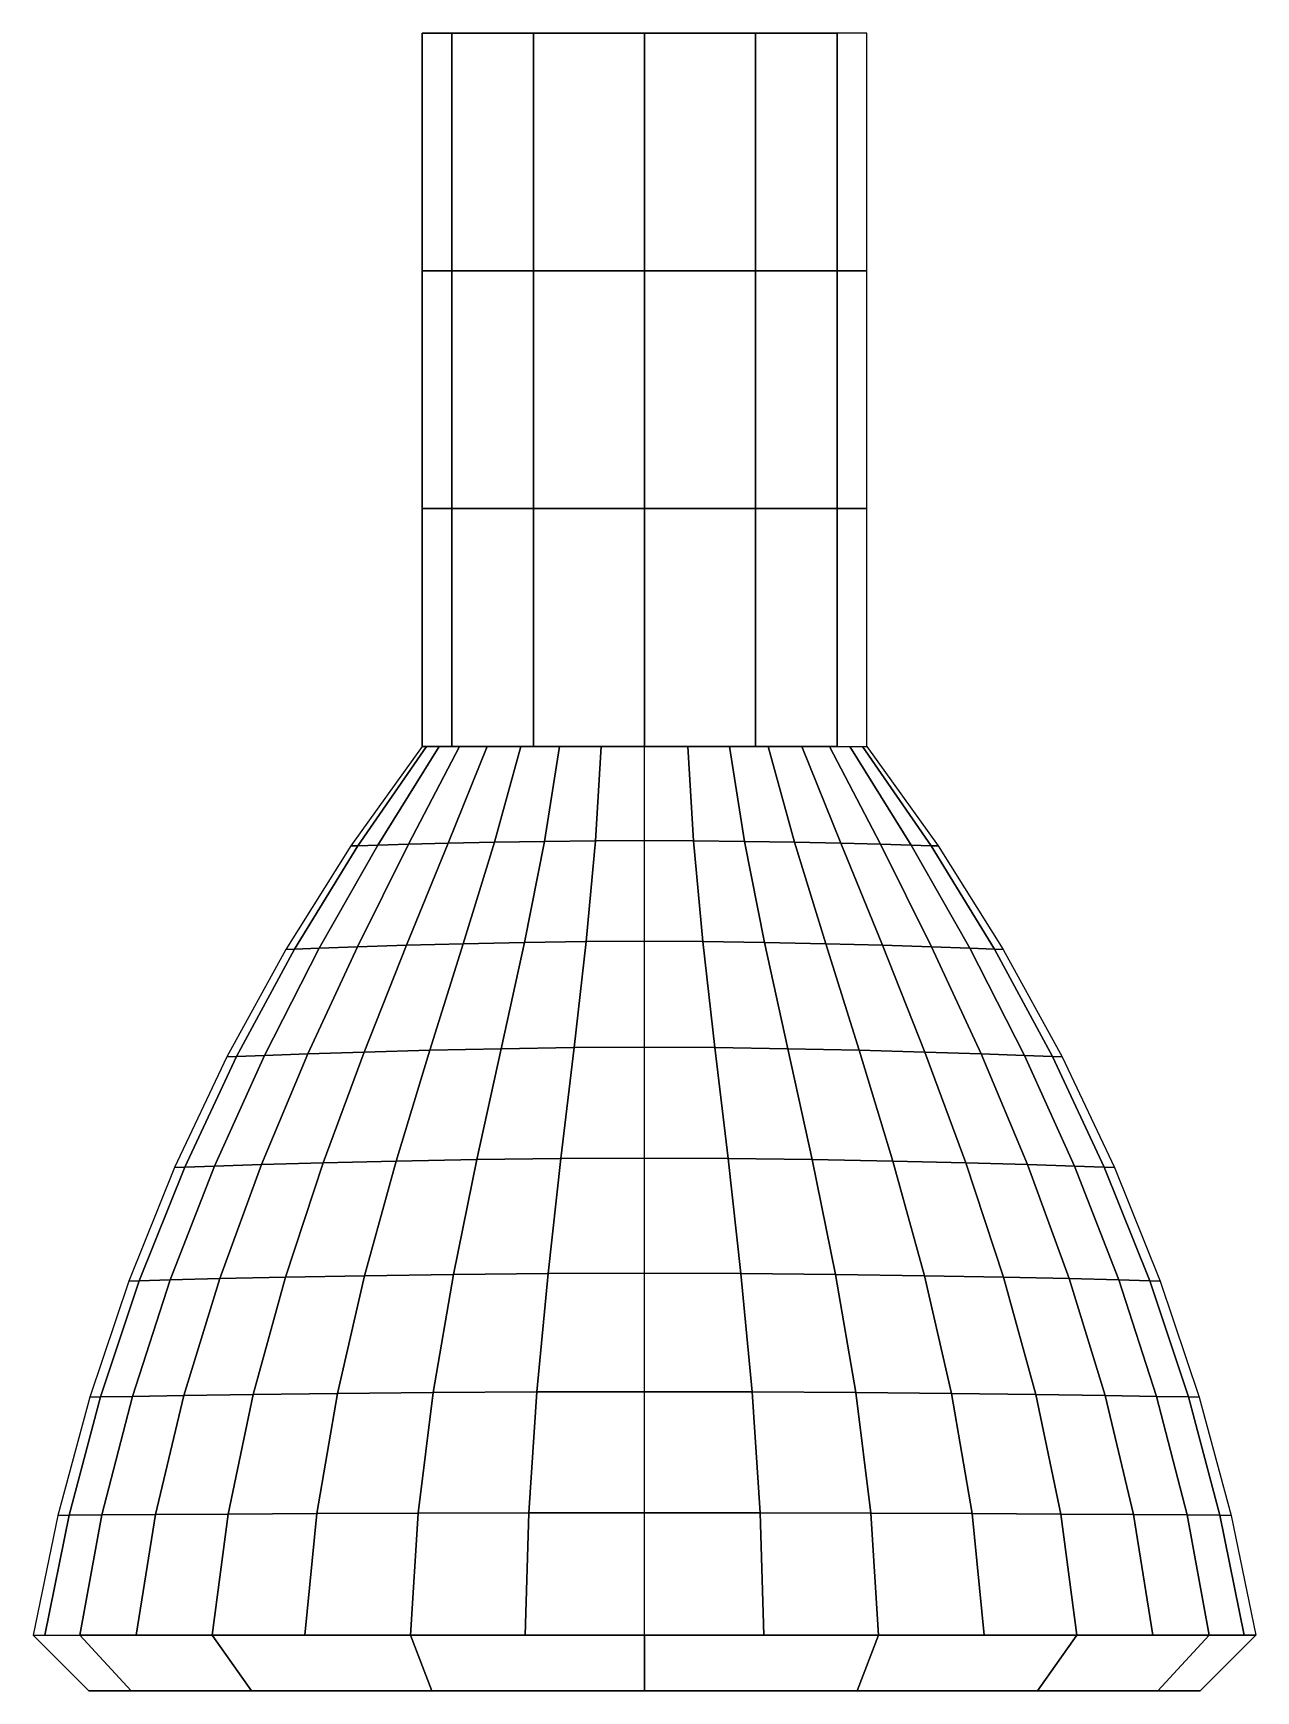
# Model space of a CAD drawing. Extents: x -11 to 11, y -29.3 to 0.6.
import ezdxf

# ---------------------------------------------------------------- set-up
doc = ezdxf.new("R2010")
doc.units = 0
doc.layers.add('ESCOVADO', color=5, linetype='CONTINUOUS')

msp = doc.modelspace()

# ---------------------------------------------------------------- linework, layer by layer
at = {"layer": 'ESCOVADO'}
for points in [[(-9.238794, -29.279241, -3.826834), (-9.238794, -29.279241, 3.826834), (-10, -29.279241), (-9.238794, -29.279241, -3.826834)], [(-7.071068, -29.279241, -7.071068), (-7.071068, -29.279241, 7.071068), (-9.238794, -29.279241, 3.826834), (-9.238794, -29.279241, -3.826834)], [(-3.826834, -29.279241, -9.238794), (-3.826834, -29.279241, 9.238794), (-7.071068, -29.279241, 7.071068), (-7.071068, -29.279241, -7.071068)], [(-3.826834, -29.279241, -9.238794), (-3.826834, -29.279241, 9.238794), (0, -29.279241, 10), (0, -29.279241, -10)], [(3.826834, -29.279241, -9.238794), (3.826834, -29.279241, 9.238794), (0, -29.279241, 10), (0, -29.279241, -10)], [(3.826834, -29.279241, -9.238794), (3.826834, -29.279241, 9.238794), (7.071068, -29.279241, 7.071068), (7.071068, -29.279241, -7.071068)], [(7.071068, -29.279241, -7.071068), (7.071068, -29.279241, 7.071068), (9.238794, -29.279241, 3.826834), (9.238794, -29.279241, -3.826834)], [(9.238794, -29.279241, -3.826834), (9.238794, -29.279241, 3.826834), (10, -29.279241), (9.238794, -29.279241, -3.826834)]]:
    msp.add_3dface(points, dxfattribs=at)

# ---------------------------------------------------------------- meshes
mesh = msp.add_polymesh((2, 12), dxfattribs=dict(at, n_close=True))
for k, corner in enumerate([(4, 0.558482), (3.464102, 0.558482, 2), (2, 0.558482, 3.464102), (0, 0.558482, 4), (-2, 0.558482, 3.464102), (-3.464102, 0.558482, 2), (-4, 0.558482), (-3.464102, 0.558482, -2), (-2, 0.558482, -3.464102), (0, 0.558482, -4), (2, 0.558482, -3.464102), (3.464102, 0.558482, -2), (4, -3.720759), (3.464102, -3.720759, 2), (2, -3.720759, 3.464102), (0, -3.720759, 4), (-2, -3.720759, 3.464102), (-3.464102, -3.720759, 2), (-4, -3.720759), (-3.464102, -3.720759, -2), (-2, -3.720759, -3.464102), (0, -3.720759, -4), (2, -3.720759, -3.464102), (3.464102, -3.720759, -2)]):
    mesh.set_mesh_vertex(divmod(k, 12), corner)
mesh = msp.add_polymesh((2, 12), dxfattribs=dict(at, n_close=True))
for k, corner in enumerate([(4, -3.720759), (3.464102, -3.720759, 2), (2, -3.720759, 3.464102), (0, -3.720759, 4), (-2, -3.720759, 3.464102), (-3.464102, -3.720759, 2), (-4, -3.720759), (-3.464102, -3.720759, -2), (-2, -3.720759, -3.464102), (0, -3.720759, -4), (2, -3.720759, -3.464102), (3.464102, -3.720759, -2), (4, -8), (3.464102, -8, 2), (2, -8, 3.464102), (0, -8, 4), (-2, -8, 3.464102), (-3.464102, -8, 2), (-4, -8), (-3.464102, -8, -2), (-2, -8, -3.464102), (0, -8, -4), (2, -8, -3.464102), (3.464102, -8, -2)]):
    mesh.set_mesh_vertex(divmod(k, 12), corner)
mesh = msp.add_polymesh((2, 12), dxfattribs=dict(at, n_close=True))
for k, corner in enumerate([(4, -8), (3.464102, -8, 2), (2, -8, 3.464102), (0, -8, 4), (-2, -8, 3.464102), (-3.464102, -8, 2), (-4, -8), (-3.464102, -8, -2), (-2, -8, -3.464102), (0, -8, -4), (2, -8, -3.464102), (3.464102, -8, -2), (4, -12.279241), (3.464102, -12.279241, 2), (2, -12.279241, 3.464102), (0, -12.279241, 4), (-2, -12.279241, 3.464102), (-3.464102, -12.279241, 2), (-4, -12.279241), (-3.464102, -12.279241, -2), (-2, -12.279241, -3.464102), (0, -12.279241, -4), (2, -12.279241, -3.464102), (3.464102, -12.279241, -2)]):
    mesh.set_mesh_vertex(divmod(k, 12), corner)
mesh = msp.add_polymesh((9, 9), dxfattribs=at)
for k, corner in enumerate([(0, -28.279241, 11), (0, -26.072381, 10.73102), (0, -23.895501, 10.27961), (0, -21.763641, 9.648908), (0, -19.691561, 8.843265), (0, -17.693581, 7.868253), (0, -15.783511, 6.730616), (0, -13.974561, 5.43822), (0, -12.279241, 4), (-2.145993, -28.279241, 10.78864), (-2.081059, -26.074491, 10.52407), (-1.935767, -23.899731, 10.07322), (-1.735165, -21.769701, 9.442987), (-1.504314, -19.698821, 8.641435), (-1.268298, -17.701111, 7.677792), (-1.052219, -15.790101, 6.562407), (-0.881195, -13.978728, 5.306707), (-0.780361, -12.279241, 3.923141), (-4.209517, -28.279241, 10.16267), (-4.071668, -26.080041, 9.911617), (-3.802427, -23.910891, 9.467205), (-3.439263, -21.785661, 8.845216), (-3.019712, -19.717941, 8.062474), (-2.581381, -17.720961, 7.136831), (-2.161939, -15.807481, 6.087117), (-1.799124, -13.989712, 4.933118), (-1.530734, -12.279241, 3.695518), (-6.111272, -28.279241, 9.146166), (-5.898107, -26.087901, 8.917811), (-5.526843, -23.926671, 8.491973), (-5.037363, -21.808221, 7.895045), (-4.46969, -19.744981, 7.154269), (-3.863985, -17.749031, 6.297714), (-3.260542, -15.832051, 5.35425), (-2.69979, -14.005244, 4.353515), (-2.222281, -12.279241, 3.325879), (-7.778174, -28.279241, 7.778174), (-7.492702, -26.096911, 7.581388), (-7.041478, -23.944761, 7.191457), (-6.459497, -21.834091, 6.643919), (-5.781978, -19.775981, 5.974933), (-5.04436, -17.781211, 5.221262), (-4.28229, -15.860221, 4.420258), (-3.531627, -14.023048, 3.609831), (-2.828427, -12.279241, 2.828427), (-9.146166, -28.279241, 6.111272), (-8.796559, -26.105921, 5.954229), (-8.286922, -23.962851, 5.621751), (-7.642905, -21.859961, 5.154068), (-6.890465, -19.806981, 4.591794), (-6.055855, -17.813391, 3.975931), (-5.165621, -15.888391, 3.34785), (-4.246595, -14.040852, 2.749279), (-3.325879, -12.279241, 2.222281), (-10.16267, -28.279241, 4.209517), (-9.761959, -26.113771, 4.099382), (-9.214114, -23.978631, 3.849295), (-8.534003, -21.882521, 3.496895), (-7.736866, -19.834021, 3.080011), (-6.838307, -17.841461, 2.636663), (-5.854296, -15.912971, 2.205054), (-4.801148, -14.056383, 1.823562), (-3.695518, -12.279241, 1.530734), (-10.78864, -28.279241, 2.145993), (-10.35431, -26.119331, 2.08868), (-9.786151, -23.989791, 1.948656), (-9.089993, -21.898491, 1.751013), (-8.272108, -19.853141, 1.520896), (-7.339189, -17.861311, 1.283501), (-6.298327, -15.930351, 1.064075), (-5.15702, -14.067368, 0.887915), (-3.923141, -12.279241, 0.780361), (-11, -28.279241), (-10.55364, -26.121431), (-9.97965, -23.994021), (-9.280063, -21.904541), (-8.457355, -19.860401), (-7.514448, -17.868841), (-6.45468, -15.936941), (-5.281811, -14.071535), (-4, -12.279241)]):
    mesh.set_mesh_vertex(divmod(k, 9), corner)
mesh = msp.add_polymesh((9, 9), dxfattribs=at)
for k, corner in enumerate([(0, -28.279241, -11), (0, -26.072381, -10.73102), (0, -23.895501, -10.27961), (0, -21.763641, -9.648908), (0, -19.691561, -8.843265), (0, -17.693581, -7.868253), (0, -15.783511, -6.730616), (0, -13.974561, -5.43822), (0, -12.279241, -4), (-2.145993, -28.279241, -10.78864), (-2.081059, -26.074491, -10.52407), (-1.935767, -23.899731, -10.07322), (-1.735165, -21.769701, -9.442987), (-1.504314, -19.698821, -8.641435), (-1.268298, -17.701111, -7.677792), (-1.052219, -15.790101, -6.562407), (-0.881195, -13.978728, -5.306707), (-0.780361, -12.279241, -3.923141), (-4.209517, -28.279241, -10.16267), (-4.071668, -26.080041, -9.911617), (-3.802427, -23.910891, -9.467205), (-3.439263, -21.785661, -8.845216), (-3.019712, -19.717941, -8.062474), (-2.581381, -17.720961, -7.136831), (-2.161939, -15.807481, -6.087117), (-1.799124, -13.989712, -4.933118), (-1.530734, -12.279241, -3.695518), (-6.111272, -28.279241, -9.146166), (-5.898107, -26.087901, -8.917811), (-5.526843, -23.926671, -8.491973), (-5.037363, -21.808221, -7.895045), (-4.46969, -19.744981, -7.154269), (-3.863985, -17.749031, -6.297714), (-3.260542, -15.832051, -5.35425), (-2.69979, -14.005244, -4.353515), (-2.222281, -12.279241, -3.325879), (-7.778174, -28.279241, -7.778174), (-7.492702, -26.096911, -7.581388), (-7.041478, -23.944761, -7.191457), (-6.459497, -21.834091, -6.643919), (-5.781978, -19.775981, -5.974933), (-5.04436, -17.781211, -5.221262), (-4.28229, -15.860221, -4.420258), (-3.531627, -14.023048, -3.609831), (-2.828427, -12.279241, -2.828427), (-9.146166, -28.279241, -6.111272), (-8.796559, -26.105921, -5.954229), (-8.286922, -23.962851, -5.621751), (-7.642905, -21.859961, -5.154068), (-6.890465, -19.806981, -4.591794), (-6.055855, -17.813391, -3.975931), (-5.165621, -15.888391, -3.34785), (-4.246595, -14.040852, -2.749279), (-3.325879, -12.279241, -2.222281), (-10.16267, -28.279241, -4.209517), (-9.761959, -26.113771, -4.099382), (-9.214114, -23.978631, -3.849295), (-8.534003, -21.882521, -3.496895), (-7.736866, -19.834021, -3.080011), (-6.838307, -17.841461, -2.636663), (-5.854296, -15.912971, -2.205054), (-4.801148, -14.056383, -1.823562), (-3.695518, -12.279241, -1.530734), (-10.78864, -28.279241, -2.145993), (-10.35431, -26.119331, -2.08868), (-9.786151, -23.989791, -1.948656), (-9.089993, -21.898491, -1.751013), (-8.272108, -19.853141, -1.520896), (-7.339189, -17.861311, -1.283501), (-6.298327, -15.930351, -1.064075), (-5.15702, -14.067368, -0.887915), (-3.923141, -12.279241, -0.780361), (-11, -28.279241), (-10.55364, -26.121431), (-9.97965, -23.994021), (-9.280063, -21.904541), (-8.457355, -19.860401), (-7.514448, -17.868841), (-6.45468, -15.936941), (-5.281811, -14.071535), (-4, -12.279241)]):
    mesh.set_mesh_vertex(divmod(k, 9), corner)
mesh = msp.add_polymesh((9, 9), dxfattribs=at)
for k, corner in enumerate([(0, -28.279241, 11), (0, -26.072381, 10.73102), (0, -23.895501, 10.27961), (0, -21.763641, 9.648908), (0, -19.691561, 8.843265), (0, -17.693581, 7.868253), (0, -15.783511, 6.730616), (0, -13.974561, 5.43822), (0, -12.279241, 4), (2.145993, -28.279241, 10.78864), (2.081059, -26.074491, 10.52407), (1.935767, -23.899731, 10.07322), (1.735165, -21.769701, 9.442987), (1.504314, -19.698821, 8.641435), (1.268298, -17.701111, 7.677792), (1.052219, -15.790101, 6.562407), (0.881194, -13.978728, 5.306707), (0.780361, -12.279241, 3.923141), (4.209517, -28.279241, 10.16267), (4.071668, -26.080041, 9.911617), (3.802427, -23.910891, 9.467205), (3.439263, -21.785661, 8.845216), (3.019712, -19.717941, 8.062474), (2.581381, -17.720961, 7.136831), (2.161939, -15.807481, 6.087117), (1.799124, -13.989712, 4.933118), (1.530734, -12.279241, 3.695518), (6.111272, -28.279241, 9.146166), (5.898107, -26.087901, 8.917811), (5.526843, -23.926671, 8.491973), (5.037363, -21.808221, 7.895045), (4.46969, -19.744981, 7.154269), (3.863985, -17.749031, 6.297714), (3.260542, -15.832051, 5.35425), (2.69979, -14.005244, 4.353515), (2.222281, -12.279241, 3.325879), (7.778174, -28.279241, 7.778174), (7.492702, -26.096911, 7.581388), (7.041478, -23.944761, 7.191457), (6.459497, -21.834091, 6.643919), (5.781978, -19.775981, 5.974933), (5.04436, -17.781211, 5.221262), (4.28229, -15.860221, 4.420258), (3.531627, -14.023048, 3.609831), (2.828427, -12.279241, 2.828427), (9.146166, -28.279241, 6.111272), (8.796559, -26.105921, 5.954229), (8.286922, -23.962851, 5.621751), (7.642905, -21.859961, 5.154068), (6.890465, -19.806981, 4.591794), (6.055855, -17.813391, 3.975931), (5.165621, -15.888391, 3.34785), (4.246595, -14.040852, 2.749279), (3.325879, -12.279241, 2.222281), (10.16267, -28.279241, 4.209517), (9.761959, -26.113771, 4.099382), (9.214114, -23.978631, 3.849295), (8.534003, -21.882521, 3.496895), (7.736866, -19.834021, 3.080011), (6.838307, -17.841461, 2.636663), (5.854296, -15.912971, 2.205054), (4.801148, -14.056383, 1.823562), (3.695518, -12.279241, 1.530734), (10.78864, -28.279241, 2.145993), (10.35431, -26.119331, 2.08868), (9.786151, -23.989791, 1.948656), (9.089993, -21.898491, 1.751013), (8.272108, -19.853141, 1.520896), (7.339189, -17.861311, 1.283501), (6.298327, -15.930351, 1.064075), (5.15702, -14.067368, 0.887915), (3.923141, -12.279241, 0.780361), (11, -28.279241), (10.55364, -26.121431), (9.97965, -23.994021), (9.280063, -21.904541), (8.457355, -19.860401), (7.514448, -17.868841), (6.45468, -15.936941), (5.281811, -14.071535), (4, -12.279241)]):
    mesh.set_mesh_vertex(divmod(k, 9), corner)
mesh = msp.add_polymesh((9, 9), dxfattribs=at)
for k, corner in enumerate([(0, -28.279241, -11), (0, -26.072381, -10.73102), (0, -23.895501, -10.27961), (0, -21.763641, -9.648908), (0, -19.691561, -8.843265), (0, -17.693581, -7.868253), (0, -15.783511, -6.730616), (0, -13.974561, -5.43822), (0, -12.279241, -4), (2.145993, -28.279241, -10.78864), (2.081059, -26.074491, -10.52407), (1.935767, -23.899731, -10.07322), (1.735165, -21.769701, -9.442987), (1.504314, -19.698821, -8.641435), (1.268298, -17.701111, -7.677792), (1.052219, -15.790101, -6.562407), (0.881194, -13.978728, -5.306707), (0.780361, -12.279241, -3.923141), (4.209517, -28.279241, -10.16267), (4.071668, -26.080041, -9.911617), (3.802427, -23.910891, -9.467205), (3.439263, -21.785661, -8.845216), (3.019712, -19.717941, -8.062474), (2.581381, -17.720961, -7.136831), (2.161939, -15.807481, -6.087117), (1.799124, -13.989712, -4.933118), (1.530734, -12.279241, -3.695518), (6.111272, -28.279241, -9.146166), (5.898107, -26.087901, -8.917811), (5.526843, -23.926671, -8.491973), (5.037363, -21.808221, -7.895045), (4.46969, -19.744981, -7.154269), (3.863985, -17.749031, -6.297714), (3.260542, -15.832051, -5.35425), (2.69979, -14.005244, -4.353515), (2.222281, -12.279241, -3.325879), (7.778174, -28.279241, -7.778174), (7.492702, -26.096911, -7.581388), (7.041478, -23.944761, -7.191457), (6.459497, -21.834091, -6.643919), (5.781978, -19.775981, -5.974933), (5.04436, -17.781211, -5.221262), (4.28229, -15.860221, -4.420258), (3.531627, -14.023048, -3.609831), (2.828427, -12.279241, -2.828427), (9.146166, -28.279241, -6.111272), (8.796559, -26.105921, -5.954229), (8.286922, -23.962851, -5.621751), (7.642905, -21.859961, -5.154068), (6.890465, -19.806981, -4.591794), (6.055855, -17.813391, -3.975931), (5.165621, -15.888391, -3.34785), (4.246595, -14.040852, -2.749279), (3.325879, -12.279241, -2.222281), (10.16267, -28.279241, -4.209517), (9.761959, -26.113771, -4.099382), (9.214114, -23.978631, -3.849295), (8.534003, -21.882521, -3.496895), (7.736866, -19.834021, -3.080011), (6.838307, -17.841461, -2.636663), (5.854296, -15.912971, -2.205054), (4.801148, -14.056383, -1.823562), (3.695518, -12.279241, -1.530734), (10.78864, -28.279241, -2.145993), (10.35431, -26.119331, -2.08868), (9.786151, -23.989791, -1.948656), (9.089993, -21.898491, -1.751013), (8.272108, -19.853141, -1.520896), (7.339189, -17.861311, -1.283501), (6.298327, -15.930351, -1.064075), (5.15702, -14.067368, -0.887915), (3.923141, -12.279241, -0.780361), (11, -28.279241), (10.55364, -26.121431), (9.97965, -23.994021), (9.280063, -21.904541), (8.457355, -19.860401), (7.514448, -17.868841), (6.45468, -15.936941), (5.281811, -14.071535), (4, -12.279241)]):
    mesh.set_mesh_vertex(divmod(k, 9), corner)
mesh = msp.add_polymesh((2, 16), dxfattribs=dict(at, n_close=True))
for k, corner in enumerate([(-11, -28.279241), (-10.16267, -28.279241, 4.209517), (-7.778174, -28.279241, 7.778174), (-4.209517, -28.279241, 10.16267), (0, -28.279241, 11), (4.209517, -28.279241, 10.16267), (7.778174, -28.279241, 7.778174), (10.16267, -28.279241, 4.209517), (11, -28.279241), (10.16267, -28.279241, -4.209517), (7.778174, -28.279241, -7.778174), (4.209517, -28.279241, -10.16267), (0, -28.279241, -11), (-4.209517, -28.279241, -10.16267), (-7.778174, -28.279241, -7.778174), (-10.16267, -28.279241, -4.209517), (-10, -29.279241), (-9.238794, -29.279241, 3.826834), (-7.071068, -29.279241, 7.071068), (-3.826834, -29.279241, 9.238794), (0, -29.279241, 10), (3.826834, -29.279241, 9.238794), (7.071068, -29.279241, 7.071068), (9.238794, -29.279241, 3.826834), (10, -29.279241), (9.238794, -29.279241, -3.826834), (7.071068, -29.279241, -7.071068), (3.826834, -29.279241, -9.238794), (0, -29.279241, -10), (-3.826834, -29.279241, -9.238794), (-7.071068, -29.279241, -7.071068), (-9.238794, -29.279241, -3.826834)]):
    mesh.set_mesh_vertex(divmod(k, 16), corner)

doc.saveas('drawing.dxf')
